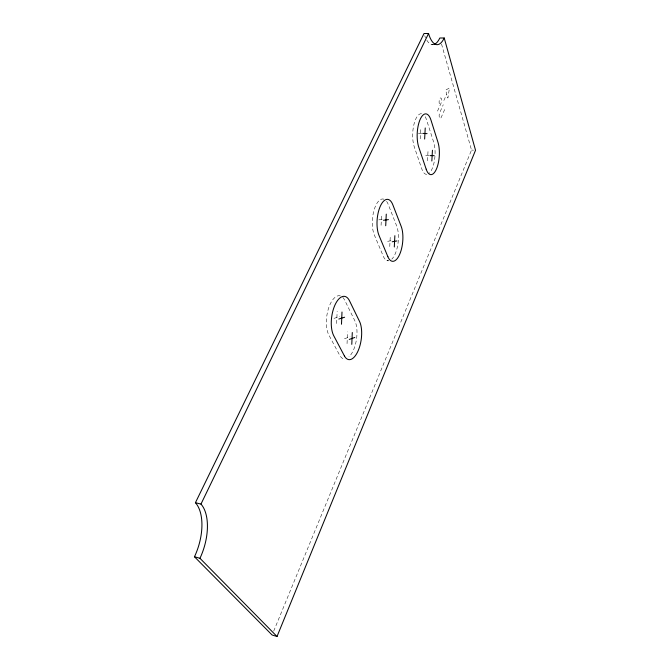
<?xml version="1.0" encoding="UTF-8"?>
<svg xmlns="http://www.w3.org/2000/svg" width="670" height="670" viewBox="0 0 670 670"><rect width="100%" height="100%" fill="white"/><g stroke="black" fill="none" stroke-linecap="round" stroke-linejoin="round"><path stroke-width="0.5" stroke-dasharray="3.35 2.51" d="M336.65 323.551L337.152 311.382M347.043 343.651L347.554 331.834M381.079 225.329L381.632 213.747M389.764 246.543L390.317 235.271M420.199 138.841L420.793 127.794M427.493 160.767L428.08 150.005M273.703 631.123L471.529 150.072L441.513 44.011M444.679 109.537L441.094 117.618A3.258 1.214 -87.2 0 1 439.378 117.451A3.258 1.214 -87.2 0 1 439.637 112.845L443.255 104.746M443.875 100.492L446.731 94.102L445.575 90.123L449.461 88.005L447.887 98.046L446.815 94.378M437.518 111.086L441.564 102.058A1.776 0.662 -87.5 0 0 441.706 99.554L441.58 99.143A3.66 1.365 -87.5 0 0 439.662 98.884A3.66 1.365 -87.5 0 0 439.378 104.051L439.813 105.492M344.497 338.727L350.067 336.784M333.97 318.367L339.799 316.592M387.637 241.334L392.427 240.497M378.843 219.869L383.843 219.224M431.589 44.521L433.373 44.521M425.701 155.381L429.855 155.406M471.529 150.072L473.531 150.172M418.323 133.204L422.644 133.439M386.9 260.571L388.717 260.764M434.227 44.388A30.259 11.298 -89.5 0 1 426.003 38.718M425.559 37.78A30.259 11.298 -89.5 0 1 424.738 35.736M386.582 201.352A20.577 8.743 -85 0 1 388.223 204.425L396.657 225.932A20.058 8.342 -84.4 0 1 391.816 259.139M383.851 199.174A20.577 8.743 -85 0 0 373.81 211.008A20.577 8.743 -85 0 0 374.346 234.994L383.29 256.208A20.058 8.342 -84.4 0 0 388.332 260.856M425.19 116.714A19.564 7.646 -87 0 1 426.572 119.947L433.657 142.099A19.062 7.328 -86.4 0 1 428.683 173.647M421.539 113.724A19.564 7.646 -87 0 0 413.717 125.357A19.564 7.646 -87 0 0 414.303 146.973L421.807 168.949A19.062 7.328 -86.4 0 0 426.757 174.359M342.78 297.405A21.909 10.008 -82.2 0 1 344.723 300.235L354.815 320.729A21.365 9.497 -81.7 0 1 348.97 356.884M340.41 295.914A21.909 10.008 -82.2 0 0 328.216 309.373A21.909 10.008 -82.2 0 0 328.895 335.101L339.623 355.15A21.365 9.497 -81.7 0 0 343.886 358.86"/><path stroke-width="1" d="M341.491 324.23L341.993 312.027M351.784 344.355L352.294 332.513M385.711 225.74L386.272 214.132M394.303 246.987L394.865 235.698M424.638 139.042L425.232 127.97M431.84 161.009L432.443 150.231M277.02 636.5L475.532 150.273L444.218 37.989A30.326 11.214 -89.4 0 1 428.549 33.5L424.01 33.525L195.422 502.709A43.098 22.939 -72.5 0 1 194.468 556.77L272.112 635.001L277.02 636.5L199.962 558.294L194.468 556.77M199.962 558.294A43.223 22.805 -72.6 0 0 200.975 504.083L428.549 33.5M349.254 339.422L354.79 337.471M338.827 319.029L344.623 317.245M392.193 241.77L396.95 240.924M383.491 220.263L388.458 219.618M444.218 37.989L439.813 38.006A30.259 11.298 -89.5 0 1 434.227 44.388M430.073 155.616L434.194 155.633M422.778 133.389L427.066 133.632M195.422 502.709L200.975 504.083M344.397 355.887L333.777 335.812A21.968 9.933 -82.2 0 1 334.933 305.093A21.968 9.933 -82.2 0 1 349.531 300.855L359.514 321.374A21.415 9.422 -81.7 0 1 358.132 350.795A21.415 9.422 -81.7 0 1 344.397 355.887M387.863 256.685L379.011 235.43A20.628 8.685 -85 0 1 380.326 206.184A20.628 8.685 -85 0 1 392.821 204.777L401.163 226.326A20.1 8.283 -84.4 0 1 399.68 254.366A20.1 8.283 -84.4 0 1 387.863 256.685M426.187 169.208L418.767 147.191A19.606 7.588 -86.9 0 1 420.199 119.302A19.606 7.588 -86.9 0 1 430.978 120.106L437.979 142.3A19.095 7.269 -86.4 0 1 436.43 169.075A19.095 7.269 -86.4 0 1 426.187 169.208"/></g></svg>
